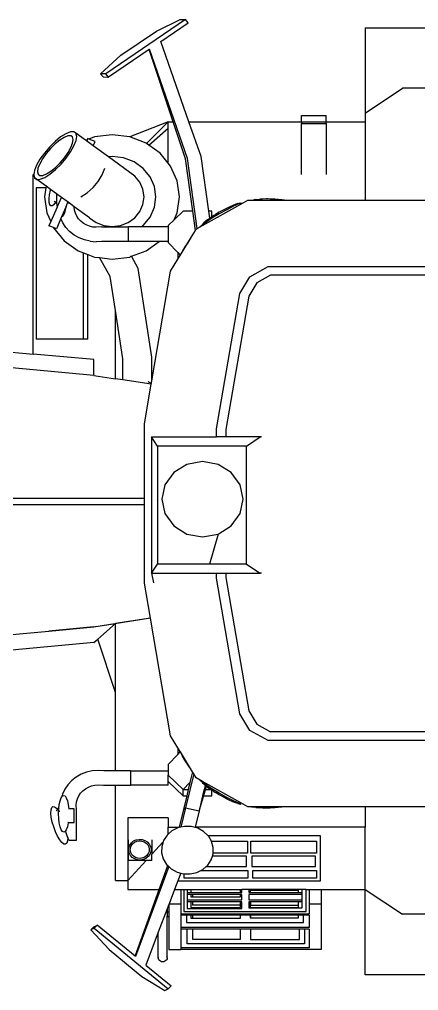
# Model space of a CAD drawing. Header units: inches. Extents: x -625442 to 34963, y -27993 to 66986.
# Drawn here: x 3317.7 to 3347.1, y 21992.1 to 22063.6 of the extents above; entities that cross this region are included whole.
import ezdxf

# ---------------------------------------------------------------- set-up
doc = ezdxf.new("R2010")
doc.units = ezdxf.units.IN
doc.header["$LTSCALE"] = 0.5
doc.header["$MEASUREMENT"] = 0
doc.layers.add('P-FURNITURE', color=201, linetype='Continuous')

# ---------------------------------------------------------------- blocks, each defined once
blk = doc.blocks.new('John Deere pl')
for p, q in [((4.7898, 3.6335), (4.556, 3.4743)), ((4.7041, 3.599), (4.7739, 3.6337)), ((4.7172, 3.5691), (4.7975, 3.6239)), ((4.7739, 3.6337), (4.7898, 3.6335)), ((4.7975, 3.6239), (4.7898, 3.6335)), ((4.6003, 3.5283), (4.7041, 3.599)), ((5.3161, 3.6093), (5.3161, 3.359)), ((5.3161, 3.6093), (5.5086, 3.6093)), ((4.7998, 3.3333), (4.7172, 3.5691)), ((4.683, 3.5459), (4.5637, 3.4647)), ((4.6842, 3.5467), (4.683, 3.5459)), ((4.7538, 3.3333), (4.683, 3.5459)), ((4.7954, 3.2257), (4.6842, 3.5467)), ((4.6003, 3.5283), (4.5401, 3.4745)), ((4.556, 3.4743), (4.5401, 3.4745)), ((4.5478, 3.4649), (4.5401, 3.4745)), ((4.5478, 3.4649), (4.5622, 3.4647)), ((4.5637, 3.4647), (4.556, 3.4743)), ((4.5622, 3.4647), (4.5637, 3.4647)), ((5.3161, 3.359), (5.4264, 3.4321)), ((6.8568, 3.4321), (5.4264, 3.4321)), ((5.1299, 3.3515), (5.2024, 3.3515)), ((5.1299, 3.3333), (5.1299, 3.3515)), ((5.2024, 3.3333), (5.2024, 3.3515)), ((5.3161, 3.359), (5.3161, 3.3333)), ((4.7391, 3.3333), (4.6261, 3.2891)), ((4.7391, 3.3333), (4.6754, 3.2696)), ((4.6823, 3.2646), (4.7391, 3.3146)), ((4.7391, 3.3146), (4.7391, 3.3333)), ((4.7391, 3.3333), (4.7538, 3.3333)), ((4.7391, 3.2118), (4.7391, 3.3146)), ((4.7899, 3.2248), (4.7538, 3.3333)), ((4.7998, 3.3333), (5.1299, 3.3333)), ((4.8356, 3.2311), (4.7998, 3.3333)), ((5.1299, 3.3328), (5.1299, 3.3333)), ((5.1299, 3.3328), (5.1299, 3.3281)), ((5.1299, 3.3328), (5.2024, 3.3328)), ((5.1299, 3.1782), (5.1299, 3.3281)), ((5.1299, 3.3281), (5.2024, 3.3281)), ((5.2024, 3.3333), (5.3161, 3.3333)), ((5.2024, 3.3328), (5.2024, 3.3333)), ((5.2024, 3.3281), (5.2024, 3.3328)), ((5.2024, 3.3281), (5.2024, 3.1782)), ((5.3161, 3.3333), (5.3161, 3.1782)), ((4.4234, 3.2887), (4.407, 3.2753)), ((4.4208, 3.2797), (4.4071, 3.2685)), ((4.4336, 3.2877), (4.4208, 3.2797)), ((4.4387, 3.2983), (4.4234, 3.2887)), ((4.4446, 3.292), (4.4336, 3.2877)), ((4.4519, 3.3035), (4.4387, 3.2983)), ((4.453, 3.2923), (4.4446, 3.292)), ((4.462, 3.3039), (4.4519, 3.3035)), ((4.4583, 3.2887), (4.453, 3.2923)), ((4.4601, 3.2813), (4.4583, 3.2887)), ((4.4584, 3.2707), (4.4601, 3.2813)), ((4.4684, 3.2995), (4.462, 3.3039)), ((4.4624, 3.2625), (4.4685, 3.278)), ((4.4706, 3.2906), (4.4684, 3.2995)), ((4.4964, 3.279), (4.4684, 3.2995)), ((4.4685, 3.278), (4.4706, 3.2906)), ((4.5007, 3.2807), (4.4964, 3.279)), ((4.4991, 3.2771), (4.4964, 3.279)), ((4.5007, 3.2807), (4.4991, 3.2771)), ((4.5187, 3.2628), (4.4991, 3.2771)), ((4.5023, 3.2842), (4.5007, 3.2807)), ((4.5061, 3.2828), (4.5023, 3.2842)), ((4.5225, 3.2891), (4.5061, 3.2828)), ((4.5245, 3.2758), (4.5061, 3.2828)), ((4.5742, 3.2955), (4.5225, 3.2891)), ((4.626, 3.2891), (4.5742, 3.2955)), ((4.6261, 3.2891), (4.626, 3.2891)), ((4.674, 3.2706), (4.6261, 3.2891)), ((4.3907, 3.2592), (4.3756, 3.2414)), ((4.3936, 3.2551), (4.381, 3.2402)), ((4.407, 3.2753), (4.3907, 3.2592)), ((4.4071, 3.2685), (4.3936, 3.2551)), ((4.4451, 3.2432), (4.4533, 3.2578)), ((4.4526, 3.245), (4.4624, 3.2625)), ((4.4533, 3.2578), (4.4584, 3.2707)), ((4.5187, 3.2628), (4.5245, 3.2758)), ((4.5635, 3.2302), (4.5187, 3.2628)), ((4.6754, 3.2696), (4.674, 3.2706)), ((4.6823, 3.2646), (4.6754, 3.2696)), ((4.7149, 3.2413), (4.6823, 3.2646)), ((4.3627, 3.2232), (4.3529, 3.2057)), ((4.3702, 3.225), (4.362, 3.2104)), ((4.3756, 3.2414), (4.3627, 3.2232)), ((4.381, 3.2402), (4.3702, 3.225)), ((4.4218, 3.2131), (4.4343, 3.228)), ((4.4246, 3.209), (4.4397, 3.2268)), ((4.4343, 3.228), (4.4451, 3.2432)), ((4.4397, 3.2268), (4.4526, 3.245)), ((4.5742, 3.2316), (4.5635, 3.2302)), ((4.6408, 3.174), (4.5635, 3.2302)), ((4.6077, 3.2274), (4.5742, 3.2316)), ((4.6389, 3.2154), (4.6077, 3.2274)), ((4.7391, 3.2118), (4.7149, 3.2413)), ((4.8111, 3.0711), (4.7899, 3.2248)), ((4.8238, 3.0198), (4.7954, 3.2257)), ((4.8576, 3.0711), (4.8356, 3.2311)), ((4.3529, 3.2057), (4.3468, 3.1902)), ((4.3569, 3.1974), (4.3552, 3.1869)), ((4.362, 3.2104), (4.3569, 3.1974)), ((4.3919, 3.1795), (4.4083, 3.1929)), ((4.3945, 3.1885), (4.4082, 3.1996)), ((4.4082, 3.1996), (4.4218, 3.2131)), ((4.4083, 3.1929), (4.4246, 3.209)), ((4.5452, 3.1776), (4.5527, 3.1968)), ((4.6654, 3.1964), (4.6389, 3.2154)), ((4.6857, 3.1718), (4.6654, 3.1964)), ((4.746, 3.2034), (4.7391, 3.2118)), ((4.7655, 3.1596), (4.746, 3.2034)), ((4.3449, 3.1789), (4.3431, 3.1782)), ((4.3431, 2.6517), (4.3431, 3.1782)), ((4.3448, 3.1782), (4.3431, 3.1782)), ((4.3448, 3.1782), (4.3447, 3.1776)), ((4.3447, 3.1776), (4.3469, 3.1687)), ((4.3449, 3.1789), (4.3448, 3.1782)), ((4.3468, 3.1902), (4.3449, 3.1789)), ((4.3469, 3.1687), (4.3533, 3.1643)), ((4.3808, 3.1441), (4.3469, 3.1687)), ((4.3533, 3.1643), (4.3634, 3.1647)), ((4.3552, 3.1869), (4.357, 3.1795)), ((4.357, 3.1795), (4.3623, 3.1759)), ((4.3623, 3.1759), (4.3708, 3.1762)), ((4.3634, 3.1647), (4.3766, 3.1699)), ((4.3708, 3.1762), (4.3817, 3.1805)), ((4.3766, 3.1699), (4.3919, 3.1795)), ((4.3817, 3.1805), (4.3945, 3.1885)), ((4.5335, 3.1585), (4.5452, 3.1776)), ((4.6556, 3.156), (4.6408, 3.174)), ((4.6983, 3.1433), (4.6857, 3.1718)), ((5.3161, 3.1782), (5.3161, 3.1029)), ((4.3519, 3.1396), (4.3519, 2.6956)), ((4.3802, 3.1396), (4.3519, 3.1396)), ((4.3802, 3.1396), (4.3764, 3.1129)), ((4.3808, 3.1441), (4.3802, 3.1396)), ((4.3932, 3.135), (4.3808, 3.1441)), ((4.3932, 3.135), (4.3926, 3.1329)), ((4.4115, 3.1218), (4.3932, 3.135)), ((4.5012, 3.1253), (4.5185, 3.1407)), ((4.5185, 3.1407), (4.5335, 3.1585)), ((4.6648, 3.1352), (4.6556, 3.156)), ((4.668, 3.1129), (4.6648, 3.1352)), ((4.7026, 3.1129), (4.6983, 3.1433)), ((4.7721, 3.1129), (4.7655, 3.1596)), ((4.3764, 3.1129), (4.383, 3.0661)), ((4.3898, 3.119), (4.3885, 3.1068)), ((4.3885, 3.1068), (4.389, 3.097)), ((4.3926, 3.1329), (4.3898, 3.119)), ((4.4115, 3.1218), (4.411, 3.1086)), ((4.411, 3.1086), (4.4113, 3.0998)), ((4.4256, 3.1115), (4.4115, 3.1218)), ((4.4129, 3.0828), (4.4256, 3.1115)), ((4.4244, 3.1087), (4.4235, 3.1069)), ((4.4248, 3.1096), (4.4243, 3.1085)), ((4.4452, 3.0972), (4.4256, 3.1115)), ((4.4826, 3.1135), (4.5012, 3.1253)), ((4.6648, 3.0906), (4.668, 3.1129)), ((4.6983, 3.0824), (4.7026, 3.1129)), ((4.7655, 3.0661), (4.7721, 3.1129)), ((4.9957, 3.1052), (5.0076, 3.1062)), ((5.0156, 3.1067), (5.0076, 3.1062)), ((5.0268, 3.1068), (5.0156, 3.1067)), ((5.0268, 3.1068), (5.0271, 3.1068)), ((5.0314, 3.1068), (5.0271, 3.1068)), ((5.0379, 3.1067), (5.0314, 3.1068)), ((5.0442, 3.1065), (5.0379, 3.1067)), ((5.0515, 3.1061), (5.0442, 3.1065)), ((5.0613, 3.1054), (5.0515, 3.1061)), ((4.389, 3.097), (4.3911, 3.0903)), ((4.3911, 3.0903), (4.3947, 3.0873)), ((4.4129, 3.0828), (4.3942, 3.0408)), ((4.3947, 3.0873), (4.3995, 3.088)), ((4.3995, 3.088), (4.4053, 3.0924)), ((4.4042, 3.1002), (4.4118, 3.0923)), ((4.4053, 3.0924), (4.4113, 3.0998)), ((4.4113, 3.0998), (4.4115, 3.1001)), ((4.4113, 3.0998), (4.4115, 3.0947)), ((4.4115, 3.0947), (4.4129, 3.0828)), ((4.4396, 3.0847), (4.4263, 3.0548)), ((4.4369, 3.0705), (4.4393, 3.0817)), ((4.4393, 3.0817), (4.4396, 3.0847)), ((4.4396, 3.0847), (4.4439, 3.0944)), ((4.4439, 3.0944), (4.4452, 3.0972)), ((4.4491, 3.0944), (4.4439, 3.0944)), ((4.4491, 3.0944), (4.4452, 3.0972)), ((4.4632, 3.0841), (4.4491, 3.0944)), ((4.4631, 3.0832), (4.4632, 3.0841)), ((4.464, 3.0739), (4.4631, 3.0832)), ((4.5077, 3.0517), (4.4632, 3.0841)), ((4.6556, 3.0697), (4.6648, 3.0906)), ((4.6857, 3.0539), (4.6983, 3.0824)), ((4.8395, 3.0286), (4.9519, 3.0914)), ((4.9097, 3.0793), (4.8996, 3.074)), ((4.9175, 3.0833), (4.9097, 3.0793)), ((4.9307, 3.0858), (4.9104, 3.0754)), ((4.9281, 3.088), (4.9175, 3.0833)), ((4.9369, 3.0916), (4.9281, 3.088)), ((4.9456, 3.0926), (4.9307, 3.0858)), ((4.9433, 3.0934), (4.9369, 3.0916)), ((4.9433, 3.0934), (4.95, 3.0952)), ((4.953, 3.0947), (4.9456, 3.0926)), ((4.95, 3.0952), (4.953, 3.0947)), ((4.9519, 3.0914), (4.9724, 3.1029)), ((4.9519, 3.0914), (4.9521, 3.0919)), ((4.953, 3.0947), (4.9521, 3.0919)), ((4.9724, 3.1029), (4.9834, 3.1029)), ((4.9834, 3.1029), (4.9906, 3.1042)), ((4.9834, 3.1029), (5.0802, 3.1029)), ((5.0004, 3.1042), (4.9893, 3.1029)), ((4.9957, 3.1052), (4.9906, 3.1042)), ((5.0716, 3.104), (5.0613, 3.1054)), ((5.0717, 3.104), (5.0716, 3.104)), ((5.0802, 3.1029), (5.0717, 3.104)), ((5.0802, 3.1029), (5.0802, 3.1029)), ((5.0802, 3.1029), (5.3161, 3.1029)), ((5.3161, 3.1029), (6.2075, 3.1029)), ((4.383, 3.0661), (4.3942, 3.0408)), ((4.4238, 3.0491), (4.4108, 3.0197)), ((4.4263, 3.0548), (4.4238, 3.0491)), ((4.4294, 3.0369), (4.4238, 3.0491)), ((4.4263, 3.0548), (4.4301, 3.0565)), ((4.4301, 3.0565), (4.4337, 3.0619)), ((4.4337, 3.0619), (4.4369, 3.0705)), ((4.4665, 3.0649), (4.464, 3.0739)), ((4.4704, 3.0564), (4.4665, 3.0649)), ((4.4757, 3.0485), (4.4704, 3.0564)), ((4.5077, 3.0517), (4.5271, 3.0378)), ((4.6214, 3.0378), (4.6408, 3.0517)), ((4.6408, 3.0517), (4.6556, 3.0697)), ((4.6654, 3.0293), (4.6857, 3.0539)), ((4.7831, 3.0711), (4.7563, 3.0454)), ((4.7563, 3.0454), (4.7655, 3.0661)), ((4.8111, 3.0711), (4.7831, 3.0711)), ((4.8189, 3.0146), (4.8111, 3.0711)), ((4.8686, 3.0549), (4.8313, 3.024)), ((4.8668, 3.0501), (4.85, 3.0392)), ((4.8541, 3.0454), (4.8605, 3.0503)), ((4.8671, 3.0711), (4.8576, 3.0711)), ((4.8605, 3.0503), (4.8576, 3.0711)), ((4.8671, 3.0546), (4.8605, 3.0503)), ((4.888, 3.0628), (4.8668, 3.0501)), ((4.8671, 3.0546), (4.8671, 3.0711)), ((4.8724, 3.058), (4.8671, 3.0546)), ((4.8724, 3.058), (4.8777, 3.0614)), ((4.8884, 3.0678), (4.8777, 3.0614)), ((4.9104, 3.0754), (4.888, 3.0628)), ((4.8996, 3.074), (4.8884, 3.0678)), ((4.3942, 3.0408), (4.3885, 3.028)), ((4.4022, 3.0229), (4.3885, 3.028)), ((4.4022, 3.0229), (4.4024, 3.0223)), ((4.4108, 3.0197), (4.4022, 3.0229)), ((4.4024, 3.0223), (4.4336, 2.9844)), ((4.4384, 3.0234), (4.4294, 3.0369)), ((4.4496, 3.0114), (4.4384, 3.0234)), ((4.4823, 3.0414), (4.4757, 3.0485)), ((4.4899, 3.0354), (4.4823, 3.0414)), ((4.4985, 3.0305), (4.4899, 3.0354)), ((4.5078, 3.0269), (4.4985, 3.0305)), ((4.5176, 3.0246), (4.5078, 3.0269)), ((4.5277, 3.0238), (4.5176, 3.0246)), ((4.5271, 3.0378), (4.5498, 3.0291)), ((4.5428, 3.0247), (4.5277, 3.0238)), ((4.5428, 3.0247), (4.6221, 3.0247)), ((4.5498, 3.0291), (4.5742, 3.0261)), ((4.5742, 3.0261), (4.5987, 3.0291)), ((4.5987, 3.0291), (4.6214, 3.0378)), ((4.6221, 2.9824), (4.6221, 3.0247)), ((4.659, 3.0247), (4.6221, 3.0247)), ((4.659, 3.0247), (4.6654, 3.0293)), ((4.7391, 3.0247), (4.659, 3.0247)), ((4.7563, 3.0454), (4.7391, 3.0289)), ((4.7391, 3.0289), (4.7391, 3.0247)), ((4.7391, 3.0247), (4.7391, 2.9824)), ((4.8238, 3.0198), (4.8213, 3.038)), ((4.8238, 3.0198), (4.8395, 3.0286)), ((4.8402, 3.0317), (4.8389, 3.0287)), ((4.8389, 3.0287), (4.8398, 3.0315)), ((4.8395, 3.0286), (4.8389, 3.0287)), ((4.8411, 3.0343), (4.8398, 3.0315)), ((4.85, 3.0392), (4.8402, 3.0317)), ((4.8411, 3.0343), (4.8456, 3.0389)), ((4.8541, 3.0454), (4.8456, 3.0389)), ((4.4627, 3.0011), (4.4496, 3.0114)), ((4.4774, 2.9928), (4.4627, 3.0011)), ((4.4932, 2.9866), (4.4774, 2.9928)), ((4.8042, 2.9906), (4.8189, 3.0146)), ((4.8189, 3.0146), (4.8212, 3.0184)), ((4.8212, 3.0184), (4.8238, 3.0198)), ((4.4336, 2.9844), (4.4745, 2.9551)), ((4.5099, 2.9828), (4.4932, 2.9866)), ((4.5099, 2.9828), (4.5271, 2.9814)), ((4.5443, 2.9824), (4.5271, 2.9814)), ((4.6221, 2.9824), (4.5443, 2.9824)), ((4.712, 2.9824), (4.6221, 2.9824)), ((4.674, 2.9551), (4.712, 2.9824)), ((4.7391, 2.9824), (4.712, 2.9824)), ((4.7391, 2.9824), (4.7391, 2.9788)), ((4.7391, 2.9788), (4.7671, 2.9498)), ((4.7738, 2.9409), (4.8042, 2.9906)), ((4.788, 2.9663), (4.7812, 2.9548)), ((4.7951, 2.9776), (4.788, 2.9663)), ((4.8016, 2.987), (4.7951, 2.9776)), ((4.8042, 2.9906), (4.8016, 2.987)), ((4.4745, 2.9551), (4.4907, 2.9489)), ((4.4907, 2.6956), (4.4907, 2.9489)), ((4.4907, 2.9489), (4.5031, 2.9441)), ((4.5031, 2.6956), (4.5031, 2.9441)), ((4.5031, 2.9441), (4.5225, 2.9366)), ((4.5225, 2.9366), (4.5377, 2.9347)), ((4.5742, 2.9303), (4.626, 2.9366)), ((4.6311, 2.9386), (4.626, 2.9366)), ((4.6311, 2.9386), (4.674, 2.9551)), ((4.651, 2.9031), (4.6311, 2.9386)), ((4.7671, 2.9498), (4.7671, 2.9298)), ((4.7671, 2.9498), (4.7744, 2.9421)), ((4.7671, 2.9298), (4.7738, 2.9409)), ((4.7738, 2.9409), (4.7744, 2.9421)), ((4.7744, 2.9421), (4.7758, 2.9449)), ((4.7812, 2.9548), (4.7758, 2.9449)), ((4.5689, 2.879), (4.5377, 2.9347)), ((4.5377, 2.9347), (4.5742, 2.9303)), ((4.7456, 2.8947), (4.7671, 2.9298)), ((4.9783, 2.8786), (5.0316, 2.9084)), ((5.0316, 2.9084), (6.1484, 2.9084)), ((4.5841, 2.78), (4.5689, 2.879)), ((4.6908, 2.6428), (4.651, 2.9031)), ((4.6908, 2.5737), (4.7456, 2.8947)), ((4.9485, 2.8299), (4.9783, 2.8786)), ((5.0393, 2.883), (4.9988, 2.8604)), ((6.1406, 2.883), (5.0393, 2.883)), ((4.9988, 2.8604), (4.975, 2.8214)), ((4.8806, 2.4321), (4.9485, 2.8299)), ((4.975, 2.8214), (4.9083, 2.4301)), ((4.5841, 2.5796), (4.5841, 2.78)), ((4.6058, 2.6374), (4.5841, 2.78)), ((3.9128, 2.6914), (4.3431, 2.6517)), ((4.4907, 2.6956), (4.3519, 2.6956)), ((4.5031, 2.6956), (4.4907, 2.6956)), ((4.5206, 2.6354), (4.3431, 2.6517)), ((4.5206, 2.5894), (3.9128, 2.6454)), ((4.5206, 2.5894), (4.5206, 2.6354)), ((4.6058, 2.5762), (4.6058, 2.6374)), ((4.6908, 2.5737), (4.6908, 2.6428)), ((4.5206, 2.5894), (4.5841, 2.5796)), ((4.6058, 2.5762), (4.5841, 2.5796)), ((4.6891, 2.5634), (4.6058, 2.5762)), ((4.6794, 2.5716), (4.6894, 2.5652)), ((4.6891, 2.5634), (4.6908, 2.5737)), ((4.6693, 2.4473), (4.6891, 2.5634)), ((4.6693, 2.2293), (4.6693, 2.4473)), ((4.8806, 2.4092), (4.8806, 2.4321)), ((4.9083, 2.4301), (4.9083, 2.4092)), ((4.7078, 2.382), (4.6896, 2.4092)), ((4.6896, 2.4092), (4.6896, 2.0086)), ((4.6896, 2.4092), (4.8806, 2.4092)), ((4.9083, 2.4092), (4.8806, 2.4092)), ((5.0083, 2.4092), (4.9083, 2.4092)), ((4.968, 2.382), (5.0083, 2.4092)), ((5.0128, 2.4092), (5.0083, 2.4092)), ((4.7078, 2.382), (4.7078, 2.0358)), ((4.968, 2.382), (4.7078, 2.382)), ((4.968, 2.0358), (4.968, 2.382)), ((4.8395, 2.3366), (4.7938, 2.3282)), ((4.8852, 2.3282), (4.8395, 2.3366)), ((4.7938, 2.3282), (4.755, 2.3042)), ((4.9239, 2.3042), (4.8852, 2.3282)), ((4.755, 2.3042), (4.7291, 2.2683)), ((4.9498, 2.2683), (4.9239, 2.3042)), ((4.7291, 2.2683), (4.7201, 2.2259)), ((4.9589, 2.2259), (4.9498, 2.2683)), ((2.5143, 2.2293), (4.6693, 2.2293)), ((4.6693, 2.2109), (4.6693, 2.2293)), ((4.7201, 2.2259), (4.7291, 2.1836)), ((4.9498, 2.1836), (4.9589, 2.2259)), ((2.5143, 2.2109), (4.6693, 2.2109)), ((4.6693, 1.9792), (4.6693, 2.2109)), ((4.7013, 2.2222), (4.7012, 2.2217)), ((4.7012, 2.2217), (4.7012, 2.2217)), ((4.7291, 2.1836), (4.755, 2.1476)), ((4.9239, 2.1476), (4.9498, 2.1836)), ((4.755, 2.1476), (4.7938, 2.1236)), ((4.8852, 2.1236), (4.9239, 2.1476)), ((4.7938, 2.1236), (4.8395, 2.1152)), ((4.8395, 2.1152), (4.8852, 2.1236)), ((4.8852, 2.1236), (4.8602, 2.0358)), ((4.6896, 2.0086), (4.7078, 2.0358)), ((4.968, 2.0358), (4.7078, 2.0358)), ((4.968, 2.0358), (5.0083, 2.0086)), ((4.6896, 2.0086), (4.8806, 2.0086)), ((4.6896, 2.0086), (4.6957, 1.9811)), ((4.8806, 1.9943), (4.8806, 2.0086)), ((4.8806, 2.0086), (4.9083, 2.0086)), ((4.9083, 2.0086), (4.9083, 1.9963)), ((4.9083, 2.0086), (5.0083, 2.0086)), ((4.9083, 1.9963), (4.975, 1.6051)), ((5.0128, 2.0086), (5.0083, 2.0086)), ((4.6867, 1.8766), (4.6693, 1.9792)), ((4.9485, 1.5966), (4.8806, 1.9943)), ((4.6868, 1.8765), (4.5206, 1.8509)), ((4.5206, 1.8512), (4.5841, 1.8609)), ((4.5206, 1.8511), (4.5841, 1.8609)), ((4.5294, 1.8523), (4.5206, 1.8509)), ((4.5324, 1.8155), (4.5841, 1.8609)), ((4.6867, 1.8766), (4.5841, 1.8609)), ((4.5841, 1.6589), (4.5841, 1.8609)), ((4.7456, 1.5318), (4.6867, 1.8766)), ((3.6862, 1.7739), (4.389, 1.839)), ((4.389, 1.839), (4.5206, 1.8512)), ((4.5204, 1.8511), (4.389, 1.839)), ((4.5204, 1.8511), (4.5206, 1.8512)), ((4.5206, 1.8511), (4.5204, 1.8511)), ((4.5206, 1.8511), (4.5206, 1.8512)), ((4.5206, 1.8511), (4.5206, 1.8511)), ((4.5206, 1.8051), (3.9128, 1.7491)), ((4.5206, 1.8051), (4.5324, 1.8155)), ((4.5841, 1.6589), (4.5324, 1.8155)), ((4.5841, 1.4294), (4.5841, 1.6589)), ((4.9783, 1.5478), (4.9485, 1.5966)), ((4.975, 1.6051), (4.9988, 1.5661)), ((5.0316, 1.5181), (4.9783, 1.5478)), ((4.9988, 1.5661), (5.0393, 1.5435)), ((6.1406, 1.5435), (5.0393, 1.5435)), ((4.7671, 1.4966), (4.7456, 1.5318)), ((6.1484, 1.5181), (5.0316, 1.5181)), ((4.7738, 1.4855), (4.7671, 1.4966)), ((4.7671, 1.4966), (4.7671, 1.4767)), ((4.7671, 1.4767), (4.7744, 1.4843)), ((4.7738, 1.4855), (4.7744, 1.4843)), ((4.7745, 1.4844), (4.7738, 1.4855)), ((4.7744, 1.4843), (4.7745, 1.4844)), ((4.7744, 1.4843), (4.7758, 1.4816)), ((4.8042, 1.4359), (4.7745, 1.4844)), ((4.7391, 1.4476), (4.7671, 1.4767)), ((4.7812, 1.4717), (4.7758, 1.4816)), ((4.788, 1.4602), (4.7812, 1.4717)), ((4.7951, 1.4488), (4.788, 1.4602)), ((4.4994, 1.4252), (4.4836, 1.419)), ((4.5161, 1.429), (4.4994, 1.4252)), ((4.5333, 1.4304), (4.5161, 1.429)), ((4.5505, 1.4294), (4.5333, 1.4304)), ((4.5841, 1.4294), (4.5505, 1.4294)), ((4.6283, 1.4294), (4.5841, 1.4294)), ((4.6283, 1.4294), (4.6283, 1.3871)), ((4.6283, 1.4294), (4.7391, 1.4294)), ((4.7391, 1.4476), (4.7391, 1.4294)), ((4.7391, 1.4294), (4.7391, 1.4165)), ((4.8016, 1.4394), (4.7951, 1.4488)), ((4.8042, 1.4359), (4.8016, 1.4394)), ((4.8103, 1.4259), (4.8027, 1.3948)), ((4.8103, 1.4259), (4.8042, 1.4359)), ((4.8139, 1.42), (4.8103, 1.4259)), ((4.4558, 1.4004), (4.4446, 1.3884)), ((4.4689, 1.4107), (4.4558, 1.4004)), ((4.4836, 1.419), (4.4689, 1.4107)), ((4.7391, 1.4165), (4.7831, 1.3743)), ((4.7391, 1.3979), (4.7391, 1.4165)), ((4.7391, 1.3871), (4.7391, 1.4001)), ((4.7391, 1.3976), (4.7391, 1.3979)), ((4.7831, 1.3553), (4.7391, 1.3979)), ((4.7391, 1.3976), (4.7831, 1.3553)), ((4.7391, 1.3871), (4.7391, 1.3976)), ((4.8139, 1.42), (4.7898, 1.3207)), ((4.8212, 1.4081), (4.8139, 1.42)), ((4.8395, 1.3979), (4.8212, 1.4081)), ((4.8298, 1.4033), (4.8524, 1.3834)), ((4.8395, 1.3979), (4.8389, 1.3978)), ((4.8402, 1.3948), (4.8389, 1.3978)), ((4.8389, 1.3978), (4.8398, 1.395)), ((4.9519, 1.335), (4.8395, 1.3979)), ((4.4356, 1.3749), (4.4289, 1.3603)), ((4.4446, 1.3884), (4.4356, 1.3749)), ((4.4819, 1.3633), (4.4885, 1.3704)), ((4.4885, 1.3704), (4.4961, 1.3764)), ((4.4961, 1.3764), (4.5047, 1.3813)), ((4.5047, 1.3813), (4.514, 1.3849)), ((4.514, 1.3849), (4.5238, 1.3872)), ((4.5238, 1.3872), (4.5339, 1.388)), ((4.5339, 1.388), (4.549, 1.3871)), ((4.549, 1.3871), (4.5841, 1.3871)), ((4.5841, 1.1069), (4.5841, 1.3871)), ((4.5841, 1.3871), (4.6283, 1.3871)), ((4.7391, 1.3871), (4.6283, 1.3871)), ((4.7831, 1.3743), (4.8027, 1.3948)), ((4.7831, 1.3743), (4.7978, 1.3742)), ((4.7831, 1.3553), (4.7831, 1.3743)), ((4.7978, 1.3742), (4.7932, 1.3553)), ((4.8027, 1.3948), (4.7978, 1.3742)), ((4.8294, 1.3117), (4.8514, 1.3831)), ((4.8411, 1.3921), (4.8398, 1.395)), ((4.8444, 1.3739), (4.8399, 1.3553)), ((4.85, 1.3873), (4.8402, 1.3948)), ((4.8411, 1.3921), (4.8456, 1.3876)), ((4.8474, 1.3862), (4.8444, 1.3739)), ((4.8444, 1.3739), (4.8642, 1.3738)), ((4.8474, 1.3862), (4.8456, 1.3876)), ((4.8541, 1.3811), (4.8474, 1.3862)), ((4.8668, 1.3763), (4.85, 1.3873)), ((4.8541, 1.3811), (4.8605, 1.3762)), ((4.8642, 1.3738), (4.8605, 1.3762)), ((4.8671, 1.3719), (4.8642, 1.3738)), ((4.888, 1.3636), (4.8668, 1.3763)), ((4.8671, 1.3553), (4.8671, 1.3719)), ((4.8724, 1.3684), (4.8671, 1.3719)), ((4.8724, 1.3684), (4.8777, 1.365)), ((4.4192, 1.3301), (4.4216, 1.3413)), ((4.4216, 1.3413), (4.4248, 1.3499)), ((4.4248, 1.3499), (4.427, 1.3531)), ((4.4289, 1.3603), (4.427, 1.3531)), ((4.427, 1.3531), (4.4284, 1.3553)), ((4.4284, 1.3553), (4.4323, 1.3571)), ((4.4323, 1.3571), (4.4363, 1.3553)), ((4.4363, 1.3553), (4.4399, 1.3499)), ((4.4399, 1.3499), (4.4431, 1.3413)), ((4.4431, 1.3413), (4.4455, 1.3301)), ((4.4702, 1.3379), (4.4727, 1.3469)), ((4.4727, 1.3469), (4.4766, 1.3554)), ((4.4766, 1.3554), (4.4819, 1.3633)), ((4.7831, 1.3553), (4.7932, 1.3553)), ((4.7932, 1.3553), (4.7835, 1.3151)), ((4.8399, 1.3553), (4.8294, 1.3117)), ((4.8399, 1.3553), (4.8671, 1.3553)), ((4.8884, 1.3587), (4.8777, 1.365)), ((4.9104, 1.3511), (4.888, 1.3636)), ((4.8996, 1.3524), (4.8884, 1.3587)), ((4.9097, 1.3472), (4.8996, 1.3524)), ((4.9175, 1.3432), (4.9097, 1.3472)), ((4.9307, 1.3406), (4.9104, 1.3511)), ((4.9281, 1.3384), (4.9175, 1.3432)), ((4.9456, 1.3339), (4.9307, 1.3406)), ((4.3947, 1.305), (4.3952, 1.3148)), ((4.3952, 1.3148), (4.3973, 1.3215)), ((4.3973, 1.3215), (4.4009, 1.3245)), ((4.4009, 1.3245), (4.4057, 1.3238)), ((4.4057, 1.3238), (4.4115, 1.3194)), ((4.4104, 1.3116), (4.4192, 1.3208)), ((4.4115, 1.3194), (4.4175, 1.312)), ((4.4172, 1.3031), (4.4175, 1.3119)), ((4.4175, 1.312), (4.4177, 1.3171)), ((4.4175, 1.312), (4.4175, 1.3119)), ((4.4177, 1.3171), (4.4192, 1.3301)), ((4.4177, 1.313), (4.4192, 1.3134)), ((4.4177, 1.3117), (4.4178, 1.3115)), ((4.4178, 1.3115), (4.4192, 1.3092)), ((4.4455, 1.3301), (4.447, 1.3174)), ((4.447, 1.3174), (4.4463, 1.3174)), ((4.4635, 1.3174), (4.447, 1.3174)), ((4.4635, 1.2772), (4.4635, 1.3174)), ((4.4693, 1.3286), (4.4702, 1.3379)), ((4.4703, 1.3147), (4.4693, 1.3286)), ((4.4703, 1.2252), (4.4703, 1.3147)), ((4.7835, 1.3151), (4.7709, 1.2633)), ((4.7898, 1.3207), (4.776, 1.2635)), ((4.7835, 1.3151), (4.7898, 1.3207)), ((4.7898, 1.3207), (4.8294, 1.3117)), ((4.8294, 1.3117), (4.8176, 1.2633)), ((4.9369, 1.3348), (4.9281, 1.3384)), ((4.9433, 1.333), (4.9369, 1.3348)), ((4.9433, 1.333), (4.95, 1.3313)), ((4.953, 1.3318), (4.9456, 1.3339)), ((4.95, 1.3313), (4.953, 1.3318)), ((4.9519, 1.335), (4.9521, 1.3346)), ((4.9724, 1.3236), (4.9519, 1.335)), ((4.953, 1.3318), (4.9521, 1.3346)), ((4.9834, 1.3236), (4.9724, 1.3236)), ((4.9834, 1.3236), (4.9906, 1.3222)), ((5.0802, 1.3236), (4.9834, 1.3236)), ((4.9957, 1.3213), (4.9906, 1.3222)), ((4.9957, 1.3213), (5.0076, 1.3202)), ((5.0156, 1.3198), (5.0076, 1.3202)), ((5.0268, 1.3197), (5.0156, 1.3198)), ((5.0268, 1.3197), (5.0271, 1.3197)), ((5.0314, 1.3196), (5.0271, 1.3197)), ((5.0379, 1.3197), (5.0314, 1.3196)), ((5.0442, 1.32), (5.0379, 1.3197)), ((5.0515, 1.3203), (5.0442, 1.32)), ((5.0613, 1.321), (5.0515, 1.3203)), ((5.0716, 1.3224), (5.0613, 1.321)), ((5.0717, 1.3224), (5.0716, 1.3224)), ((5.0802, 1.3236), (5.0717, 1.3224)), ((5.0802, 1.3236), (5.0802, 1.3236)), ((5.3161, 1.3236), (5.0802, 1.3236)), ((6.2075, 1.3236), (5.3161, 1.3236)), ((5.3161, 1.3236), (5.3161, 1.2633)), ((4.396, 1.2928), (4.3947, 1.305)), ((4.3988, 1.2789), (4.396, 1.2928)), ((4.4177, 1.2892), (4.4172, 1.3031)), ((4.4192, 1.2762), (4.4177, 1.2892)), ((4.7391, 1.2909), (4.6201, 1.2909)), ((4.6201, 1.2909), (4.6201, 1.1069)), ((4.7391, 1.2909), (4.7391, 1.2633)), ((4.403, 1.2644), (4.3988, 1.2789)), ((4.4084, 1.2502), (4.403, 1.2644)), ((4.4216, 1.265), (4.4192, 1.2762)), ((4.4248, 1.2564), (4.4216, 1.265)), ((4.4284, 1.251), (4.4248, 1.2564)), ((4.4399, 1.2564), (4.4363, 1.251)), ((4.4431, 1.265), (4.4399, 1.2564)), ((4.4455, 1.2762), (4.4431, 1.265)), ((4.4456, 1.2772), (4.4449, 1.2772)), ((4.4456, 1.2772), (4.4455, 1.2762)), ((4.4456, 1.2772), (4.4635, 1.2772)), ((4.7391, 1.2431), (4.7391, 1.2633)), ((4.7391, 1.2633), (4.7709, 1.2633)), ((4.7672, 1.2615), (4.7498, 1.2526)), ((4.7706, 1.2623), (4.7672, 1.2615)), ((4.776, 1.2635), (4.7706, 1.2623)), ((4.7709, 1.2633), (4.7706, 1.2623)), ((4.7866, 1.2659), (4.776, 1.2635)), ((4.8065, 1.2656), (4.7866, 1.2659)), ((4.8175, 1.2627), (4.8065, 1.2656)), ((4.8175, 1.2627), (4.8174, 1.2625)), ((4.8176, 1.2633), (4.8175, 1.2627)), ((4.8257, 1.2605), (4.8175, 1.2627)), ((5.3161, 1.2633), (4.8176, 1.2633)), ((4.8427, 1.2511), (4.8257, 1.2605)), ((5.3161, 1.0813), (5.3161, 1.2633)), ((4.4145, 1.2373), (4.4084, 1.2502)), ((4.4209, 1.2265), (4.4145, 1.2373)), ((4.4273, 1.2187), (4.4209, 1.2265)), ((4.4323, 1.2492), (4.4284, 1.251)), ((4.4363, 1.251), (4.4323, 1.2492)), ((4.4438, 1.2358), (4.4389, 1.2504)), ((4.444, 1.2331), (4.4436, 1.2233)), ((4.4438, 1.2358), (4.444, 1.2331)), ((4.4473, 1.2252), (4.4438, 1.2358)), ((4.621, 1.2269), (4.621, 1.1657)), ((4.6374, 1.2232), (4.6451, 1.2266)), ((4.6451, 1.2266), (4.6536, 1.228)), ((4.6536, 1.228), (4.6622, 1.2274)), ((4.6622, 1.2274), (4.6703, 1.2248)), ((4.691, 1.2269), (4.691, 1.1843)), ((4.7355, 1.2399), (4.7252, 1.2242)), ((4.7391, 1.2431), (4.7355, 1.2399)), ((4.7498, 1.2526), (4.7391, 1.2431)), ((4.8562, 1.2382), (4.8427, 1.2511)), ((5.1856, 1.2382), (4.8562, 1.2382)), ((4.8566, 1.2379), (4.8562, 1.2382)), ((4.8658, 1.2224), (4.8566, 1.2379)), ((5.1856, 1.1063), (5.1856, 1.2382)), ((4.4331, 1.2142), (4.4273, 1.2187)), ((4.4379, 1.2135), (4.4331, 1.2142)), ((4.4415, 1.2166), (4.4379, 1.2135)), ((4.4436, 1.2233), (4.4415, 1.2166)), ((4.4473, 1.2252), (4.4703, 1.2252)), ((4.6225, 1.1961), (4.6231, 1.204)), ((4.6231, 1.204), (4.626, 1.2114)), ((4.626, 1.2114), (4.6308, 1.218)), ((4.6274, 1.1963), (4.628, 1.203)), ((4.628, 1.203), (4.6304, 1.2094)), ((4.6304, 1.2094), (4.6345, 1.2149)), ((4.6308, 1.218), (4.6374, 1.2232)), ((4.6345, 1.2149), (4.6401, 1.2193)), ((4.6401, 1.2193), (4.6467, 1.2222)), ((4.6467, 1.2222), (4.6539, 1.2235)), ((4.6539, 1.2235), (4.6612, 1.2229)), ((4.6612, 1.2229), (4.6681, 1.2207)), ((4.6681, 1.2207), (4.6741, 1.2169)), ((4.6703, 1.2248), (4.6774, 1.2203)), ((4.6741, 1.2169), (4.6788, 1.2118)), ((4.6774, 1.2203), (4.683, 1.2143)), ((4.6788, 1.2118), (4.682, 1.2058)), ((4.682, 1.2058), (4.6834, 1.1991)), ((4.6834, 1.1991), (4.6828, 1.1924)), ((4.683, 1.2143), (4.6868, 1.2072)), ((4.6868, 1.2072), (4.6884, 1.1994)), ((4.6884, 1.1994), (4.6877, 1.1915)), ((4.691, 1.1843), (4.724, 1.2203)), ((4.7197, 1.2066), (4.7193, 1.1882)), ((4.724, 1.2203), (4.7197, 1.2066)), ((4.7252, 1.2242), (4.724, 1.2203)), ((4.8657, 1.2224), (4.8658, 1.2224)), ((4.8662, 1.2218), (4.8658, 1.2224)), ((4.8658, 1.2224), (4.9713, 1.2224)), ((4.871, 1.204), (4.8662, 1.2218)), ((4.8707, 1.1874), (4.871, 1.204)), ((4.9713, 1.2224), (4.9713, 1.1874)), ((4.9813, 1.2224), (5.1733, 1.2224)), ((4.9813, 1.1874), (4.9813, 1.2224)), ((5.1733, 1.2224), (5.1733, 1.1874)), ((4.624, 1.1883), (4.6225, 1.1961)), ((4.6278, 1.1811), (4.624, 1.1883)), ((4.6288, 1.1897), (4.6274, 1.1963)), ((4.6334, 1.1751), (4.6278, 1.1811)), ((4.632, 1.1836), (4.6288, 1.1897)), ((4.6367, 1.1785), (4.632, 1.1836)), ((4.6405, 1.1706), (4.6334, 1.1751)), ((4.6428, 1.1747), (4.6367, 1.1785)), ((4.6486, 1.168), (4.6405, 1.1706)), ((4.6497, 1.1725), (4.6428, 1.1747)), ((4.6569, 1.172), (4.6497, 1.1725)), ((4.6641, 1.1733), (4.6569, 1.172)), ((4.6657, 1.1689), (4.6572, 1.1674)), ((4.6707, 1.1762), (4.6641, 1.1733)), ((4.6735, 1.1723), (4.6657, 1.1689)), ((4.6657, 1.1689), (4.6672, 1.1645)), ((4.6763, 1.1805), (4.6707, 1.1762)), ((4.68, 1.1775), (4.6735, 1.1723)), ((4.6804, 1.1861), (4.6763, 1.1805)), ((4.6848, 1.184), (4.68, 1.1775)), ((4.6828, 1.1924), (4.6804, 1.1861)), ((4.6877, 1.1915), (4.6848, 1.184)), ((4.691, 1.1657), (4.691, 1.1843)), ((4.7193, 1.1882), (4.7241, 1.1705)), ((4.7241, 1.1705), (4.7338, 1.1544)), ((4.8651, 1.1681), (4.8683, 1.1782)), ((4.8683, 1.1782), (4.8706, 1.1857)), ((4.9687, 1.1782), (4.8683, 1.1782)), ((4.8706, 1.1857), (4.8707, 1.1874)), ((4.9713, 1.1874), (4.8707, 1.1874)), ((4.9687, 1.1482), (4.9687, 1.1782)), ((5.1733, 1.1874), (4.9813, 1.1874)), ((4.9837, 1.1782), (4.9837, 1.1482)), ((5.1707, 1.1782), (4.9837, 1.1782)), ((5.1707, 1.1482), (5.1707, 1.1782)), ((4.6201, 1.1069), (4.674, 1.1657)), ((4.674, 1.1657), (4.621, 1.1657)), ((4.7406, 1.1479), (4.6425, 0.8844)), ((4.6572, 1.1674), (4.6486, 1.168)), ((4.691, 1.1657), (4.674, 1.1657)), ((4.7123, 1.0812), (4.7374, 1.151)), ((4.7338, 1.1544), (4.7374, 1.151)), ((4.7374, 1.151), (4.7374, 1.1511)), ((4.7374, 1.151), (4.7406, 1.1479)), ((4.7407, 1.148), (4.7406, 1.1479)), ((4.7406, 1.1479), (4.7476, 1.1412)), ((4.7476, 1.1412), (4.7647, 1.1318)), ((4.8405, 1.1397), (4.8501, 1.1482)), ((4.8501, 1.1482), (4.8549, 1.1524)), ((4.8501, 1.1482), (4.9687, 1.1482)), ((4.8549, 1.1524), (4.8651, 1.1681)), ((4.9837, 1.1482), (5.1707, 1.1482)), ((4.7647, 1.1318), (4.7758, 1.1288)), ((4.7758, 1.1288), (4.7672, 1.1063)), ((4.7758, 1.1288), (4.7838, 1.1267)), ((4.7838, 1.1267), (4.7852, 1.1267)), ((4.7852, 1.1267), (4.7852, 1.128)), ((4.7852, 1.1267), (4.8037, 1.1264)), ((4.7852, 1.1137), (4.7852, 1.1267)), ((4.9722, 1.1137), (4.7852, 1.1137)), ((4.8037, 1.1264), (4.8231, 1.1308)), ((4.8231, 1.1308), (4.8348, 1.1367)), ((4.8345, 1.1367), (4.8348, 1.1367)), ((4.8348, 1.1367), (4.8405, 1.1397)), ((4.8348, 1.1367), (4.9722, 1.1367)), ((4.9722, 1.1367), (4.9722, 1.1137)), ((4.9872, 1.1137), (4.9872, 1.1367)), ((4.9872, 1.1367), (5.1742, 1.1367)), ((5.1742, 1.1137), (4.9872, 1.1137)), ((5.1742, 1.1367), (5.1742, 1.1137)), ((4.5841, 1.1069), (4.6201, 1.1069)), ((4.6201, 1.1069), (4.6201, 1.0812)), ((4.7672, 1.1063), (4.7576, 1.0812)), ((4.7672, 1.1063), (5.1856, 1.1063)), ((4.6201, 1.0812), (4.7123, 1.0812)), ((4.6419, 0.8849), (4.7123, 1.0812)), ((4.7576, 1.0812), (4.7415, 1.0389)), ((4.7576, 1.0812), (4.7761, 1.0812)), ((4.7761, 1.0812), (4.7761, 1.0389)), ((4.7761, 1.0812), (4.7846, 1.0812)), ((4.7846, 1.0812), (4.7846, 1.0167)), ((4.7846, 1.0812), (4.7941, 1.0812)), ((4.7941, 1.0812), (4.7941, 1.072)), ((4.7941, 1.0812), (4.9545, 1.0812)), ((4.7941, 1.072), (4.7941, 1.066)), ((4.7941, 1.072), (4.8052, 1.072)), ((4.7941, 1.066), (4.7941, 1.0507)), ((4.8052, 1.066), (4.7941, 1.066)), ((4.8052, 1.0802), (4.8052, 1.072)), ((4.9509, 1.0802), (4.8052, 1.0802)), ((4.8052, 1.072), (4.9509, 1.072)), ((4.8052, 1.066), (4.8052, 1.0591)), ((4.8098, 1.066), (4.8052, 1.066)), ((4.8052, 1.0591), (4.8098, 1.0591)), ((4.8098, 1.066), (4.8098, 1.0591)), ((4.9507, 1.066), (4.8098, 1.066)), ((4.8098, 1.0591), (4.9507, 1.0591)), ((4.9507, 1.0591), (4.9507, 1.066)), ((4.9509, 1.066), (4.9507, 1.066)), ((4.9507, 1.0591), (4.9509, 1.0591)), ((4.9509, 1.072), (4.9509, 1.0802)), ((4.9509, 1.072), (4.9545, 1.072)), ((4.9509, 1.0591), (4.9509, 1.066)), ((4.9545, 1.066), (4.9509, 1.066)), ((4.9545, 1.072), (4.9545, 1.0812)), ((4.9755, 1.0812), (4.9545, 1.0812)), ((4.9545, 1.0507), (4.9545, 1.066)), ((4.9755, 1.0812), (4.9755, 1.072)), ((5.1319, 1.0812), (4.9755, 1.0812)), ((4.9755, 1.072), (4.979, 1.072)), ((4.9755, 1.066), (4.9755, 1.0507)), ((5.1319, 1.066), (4.9755, 1.066)), ((4.979, 1.0784), (4.979, 1.072)), ((5.1209, 1.0784), (4.979, 1.0784)), ((4.979, 1.072), (5.1209, 1.072)), ((5.1209, 1.072), (5.1209, 1.0784)), ((5.1209, 1.072), (5.1319, 1.072)), ((5.1319, 1.072), (5.1319, 1.0812)), ((5.1434, 1.0812), (5.1319, 1.0812)), ((5.1319, 1.066), (5.1319, 1.072)), ((5.1319, 1.0507), (5.1319, 1.066)), ((5.1434, 1.0167), (5.1434, 1.0812)), ((5.1434, 1.0812), (5.1519, 1.0812)), ((5.1519, 1.0812), (5.1871, 1.0812)), ((5.1519, 1.0812), (5.1519, 1.0389)), ((5.1871, 1.0812), (5.1871, 1.0389)), ((5.1871, 1.0812), (5.3161, 1.0812)), ((5.3161, 1.0812), (5.3161, 1.0813)), ((5.3161, 1.0813), (5.4264, 1.0082)), ((5.3161, 0.8309), (5.3161, 1.0812)), ((4.7409, 1.0372), (4.7359, 1.0242)), ((4.7415, 1.0389), (4.7409, 1.0372)), ((4.7409, 1.0372), (4.7409, 1.0147)), ((4.7415, 1.0389), (4.7761, 1.0389)), ((4.7761, 1.0389), (4.7761, 1.0089)), ((4.7941, 1.0507), (4.9545, 1.0507)), ((4.7941, 1.0507), (4.7941, 1.0442)), ((4.7941, 1.0442), (4.7941, 1.0255)), ((4.8052, 1.0442), (4.7941, 1.0442)), ((4.8052, 1.0442), (4.8052, 1.0278)), ((4.8098, 1.0442), (4.8052, 1.0442)), ((4.8052, 1.0278), (4.9509, 1.0278)), ((4.8098, 1.0442), (4.8098, 1.0345)), ((4.9507, 1.0442), (4.8098, 1.0442)), ((4.9507, 1.0345), (4.8098, 1.0345)), ((4.9507, 1.0345), (4.9507, 1.0442)), ((4.9509, 1.0442), (4.9507, 1.0442)), ((4.9509, 1.0278), (4.9509, 1.0442)), ((4.9545, 1.0442), (4.9509, 1.0442)), ((4.9545, 1.0255), (4.9545, 1.0442)), ((4.9755, 1.0507), (5.1319, 1.0507)), ((4.9755, 1.0442), (4.9755, 1.0273)), ((4.979, 1.0442), (4.9755, 1.0442)), ((4.9755, 1.0273), (5.1319, 1.0273)), ((4.979, 1.0442), (4.979, 1.0278)), ((4.9803, 1.0442), (4.979, 1.0442)), ((4.979, 1.0278), (5.1209, 1.0278)), ((4.9803, 1.0442), (4.9803, 1.0345)), ((5.1209, 1.0442), (4.9803, 1.0442)), ((4.9803, 1.0345), (5.1209, 1.0345)), ((5.1209, 1.0345), (5.1209, 1.0442)), ((5.1319, 1.0442), (5.1209, 1.0442)), ((5.1209, 1.0278), (5.1209, 1.0345)), ((5.1319, 1.0442), (5.1319, 1.0507)), ((5.1319, 1.0273), (5.1319, 1.0442)), ((5.1519, 1.0389), (5.1519, 1.0089)), ((5.1519, 1.0389), (5.1871, 1.0389)), ((5.1871, 1.0389), (5.1871, 0.9044)), ((4.7359, 1.0242), (4.7098, 0.9558)), ((4.7355, 1.0147), (4.7342, 1.0147)), ((4.7355, 1.0007), (4.7342, 1.0007)), ((4.7359, 1.0242), (4.7359, 1.0147)), ((4.7409, 1.0147), (4.7359, 1.0147)), ((4.7359, 1.0147), (4.7359, 1.0007)), ((4.7409, 1.0007), (4.7359, 1.0007)), ((4.7359, 0.8808), (4.7359, 1.0007)), ((4.7409, 1.0147), (4.7409, 1.0007)), ((4.7409, 1.0007), (4.7409, 0.9044)), ((4.7761, 1.0089), (4.7761, 1.0056)), ((5.1519, 1.0089), (4.7761, 1.0089)), ((4.7761, 1.0056), (4.7761, 0.9695)), ((4.7921, 1.0056), (4.7761, 1.0056)), ((4.7846, 1.0167), (5.1434, 1.0167)), ((4.7921, 1.0056), (4.7921, 0.9843)), ((4.8052, 1.0056), (4.7921, 1.0056)), ((4.7941, 1.0255), (4.9545, 1.0255)), ((4.8052, 1.0056), (4.8052, 0.9963)), ((4.8098, 1.0056), (4.8052, 1.0056)), ((4.8098, 1.0056), (4.8098, 0.9963)), ((4.9507, 1.0056), (4.8098, 1.0056)), ((4.9507, 0.9963), (4.9507, 1.0056)), ((4.9509, 1.0056), (4.9507, 1.0056)), ((4.9509, 0.9963), (4.9509, 1.0056)), ((4.979, 1.0056), (4.9509, 1.0056)), ((4.979, 1.0056), (4.979, 0.998)), ((4.9803, 1.0056), (4.979, 1.0056)), ((4.979, 0.998), (4.9803, 0.998)), ((4.9803, 1.0056), (4.9803, 0.998)), ((5.1209, 1.0056), (4.9803, 1.0056)), ((4.9803, 0.998), (5.1209, 0.998)), ((5.1209, 0.998), (5.1209, 1.0056)), ((5.1358, 1.0056), (5.1209, 1.0056)), ((5.1358, 0.9843), (5.1358, 1.0056)), ((5.1519, 1.0056), (5.1358, 1.0056)), ((5.1519, 1.0056), (5.1519, 0.9695)), ((6.8568, 1.0082), (5.4264, 1.0082)), ((4.5203, 0.9713), (4.5116, 0.9623)), ((4.5203, 0.9713), (4.5295, 0.9757)), ((4.5305, 0.9762), (4.5218, 0.9673)), ((4.5295, 0.9757), (4.5305, 0.9762)), ((4.6419, 0.8849), (4.5305, 0.9762)), ((4.7761, 0.9695), (4.7761, 0.9647)), ((5.1519, 0.9695), (4.7761, 0.9695)), ((4.7921, 0.9843), (5.1358, 0.9843)), ((4.8052, 0.9963), (4.8098, 0.9963)), ((4.8098, 0.9963), (4.9507, 0.9963)), ((4.9507, 0.9963), (4.9509, 0.9963)), ((4.5218, 0.9673), (4.5116, 0.9623)), ((4.5653, 0.9048), (4.5116, 0.9623)), ((4.5218, 0.9673), (4.7391, 0.7892)), ((4.7098, 0.9558), (4.6731, 0.8593)), ((4.7098, 0.8808), (4.7098, 0.9558)), ((4.7761, 0.9647), (4.7761, 0.9093)), ((4.7943, 0.9647), (4.7761, 0.9647)), ((4.7943, 0.9213), (4.7943, 0.9647)), ((4.8098, 0.9647), (4.7943, 0.9647)), ((4.8098, 0.9647), (4.8098, 0.9356)), ((4.9507, 0.9647), (4.8098, 0.9647)), ((4.9507, 0.9356), (4.9507, 0.9647)), ((4.9803, 0.9647), (4.9507, 0.9647)), ((4.9803, 0.9647), (4.9803, 0.9342)), ((5.1242, 0.9647), (4.9803, 0.9647)), ((5.1242, 0.9342), (5.1242, 0.9647)), ((5.1383, 0.9647), (5.1242, 0.9647)), ((5.1383, 0.9647), (5.1383, 0.9213)), ((5.1519, 0.9647), (5.1383, 0.9647)), ((5.1519, 0.9647), (5.1519, 0.9093)), ((5.1383, 0.9213), (4.7943, 0.9213)), ((4.8098, 0.9356), (4.9507, 0.9356)), ((4.9803, 0.9342), (5.1242, 0.9342)), ((4.5653, 0.9048), (4.6617, 0.8258)), ((4.6425, 0.8844), (4.6419, 0.8849)), ((4.7098, 0.8808), (4.7103, 0.8837)), ((4.7342, 0.8866), (4.7355, 0.8837)), ((4.7409, 0.9044), (4.7761, 0.9044)), ((4.7761, 0.9093), (4.7761, 0.9044)), ((5.1519, 0.9093), (4.7761, 0.9093)), ((5.1871, 0.9044), (4.7761, 0.9044)), ((4.6731, 0.8593), (4.7478, 0.7982)), ((4.7098, 0.8808), (4.7098, 0.8806)), ((4.7103, 0.8775), (4.7098, 0.8806)), ((4.7116, 0.8746), (4.7103, 0.8775)), ((4.7136, 0.8721), (4.7116, 0.8746)), ((4.7164, 0.8702), (4.7136, 0.8721)), ((4.7195, 0.869), (4.7164, 0.8702)), ((4.7229, 0.8686), (4.7195, 0.869)), ((4.7262, 0.869), (4.7229, 0.8686)), ((4.7294, 0.8702), (4.7262, 0.869)), ((4.7321, 0.8721), (4.7294, 0.8702)), ((4.7342, 0.8746), (4.7321, 0.8721)), ((4.7355, 0.8775), (4.7342, 0.8746)), ((4.7359, 0.8806), (4.7355, 0.8775)), ((4.7359, 0.8808), (4.7359, 0.8807)), ((4.7359, 0.8807), (4.7359, 0.8806)), ((5.5066, 0.8309), (5.3161, 0.8309)), ((4.6617, 0.8258), (4.7289, 0.7843)), ((4.7478, 0.7982), (4.7391, 0.7892)), ((4.7289, 0.7843), (4.7391, 0.7892))]:
    blk.add_line(p, q)

msp = doc.modelspace()

# ---------------------------------------------------------------- block references
at = {"layer": 'P-FURNITURE', "xscale": 25.10658779755309, "yscale": 25.10658779755309, "zscale": 25.10658779755309}
msp.add_blockref('John Deere pl', (3209.69576, 21972.39446), dxfattribs=at)

doc.saveas('drawing.dxf')
